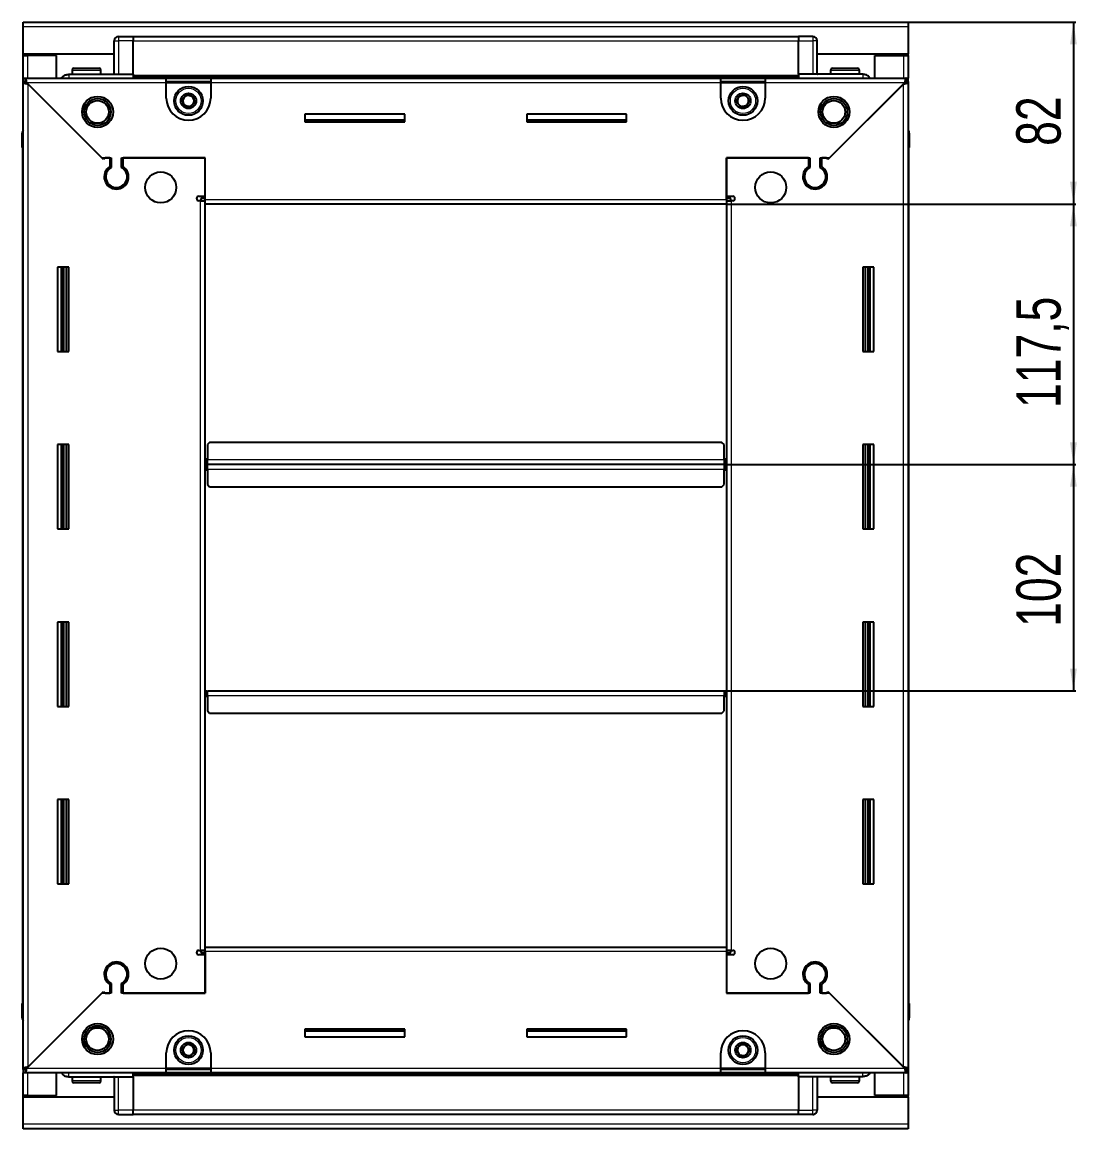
# Model space of a CAD drawing. Header units: millimetres. Extents: x 1021 to 3648, y -687 to 1533.
# Drawn here: x 3172.2 to 3647.7, y 893.2 to 1392.2 of the extents above; entities that cross this region are included whole.
import ezdxf

# ---------------------------------------------------------------- set-up
doc = ezdxf.new("R2010")
doc.units = ezdxf.units.MM
doc.layers.add('FORMAT', color=7, linetype='Continuous')
doc.styles.add('SLDTEXTSTYLE0', font='TXT', dxfattribs={"width": 0.75})
doc.dimstyles.new('SLDDIMSTYLE0', dxfattribs={"dimtxt": 20, "dimasz": 10, "dimexe": 0, "dimexo": 0.0625, "dimgap": 5, "dimtad": 2, "dimdec": 1, "dimrnd": 1e-09, "dimzin": 12, "dimdsep": 46, "dimtxsty": 'SLDTEXTSTYLE0', "dimsah": 1, "dimcen": 0.09, "dimadec": 0, "dimazin": 3, "dimtfac": 1, "dimtofl": 0, "dimtmove": 0, "dimatfit": 3, "dimfxl": 0, "dimfrac": 2, "dimtolj": 1, "dimtzin": 12, "dimarcsym": 0})

# ---------------------------------------------------------------- blocks, each defined once
blk = doc.blocks.new('_D_5')
at = {"layer": 'FORMAT'}
for p, q in [((3571.69, 1392.16), (3647.18, 1392.16)), ((3646.18, 1392.16), (3646.18, 1310.16)), ((3489.69, 1310.16), (3647.18, 1310.16))]:
    blk.add_line(p, q, dxfattribs=at)
for points in [[(3646.18, 1392.16), (3644.64, 1382.16), (3647.72, 1382.16)], [(3646.18, 1310.16), (3647.72, 1320.16), (3644.64, 1320.16)]]:
    blk.add_solid(points, dxfattribs=at)
at = {"layer": 'FORMAT', "insert": (3620.4, 1336.39), "char_height": 20, "attachment_point": 1, "rotation": 90, "style": 'SLDTEXTSTYLE0'}
blk.add_mtext('82', dxfattribs=at)
blk = doc.blocks.new('_D_6')
at = {"layer": 'FORMAT'}
for p, q in [((3489.69, 1310.16), (3647.18, 1310.16)), ((3646.18, 1310.16), (3646.18, 1192.66)), ((3488.69, 1192.66), (3647.18, 1192.66))]:
    blk.add_line(p, q, dxfattribs=at)
for points in [[(3646.18, 1310.16), (3644.64, 1300.16), (3647.72, 1300.16)], [(3646.18, 1192.66), (3647.72, 1202.66), (3644.64, 1202.66)]]:
    blk.add_solid(points, dxfattribs=at)
at = {"layer": 'FORMAT', "insert": (3620.4, 1218.16), "char_height": 20, "attachment_point": 1, "rotation": 90, "style": 'SLDTEXTSTYLE0'}
blk.add_mtext('117,5', dxfattribs=at)
blk = doc.blocks.new('_D_7')
at = {"layer": 'FORMAT'}
for p, q in [((3488.69, 1192.66), (3647.18, 1192.66)), ((3646.18, 1192.66), (3646.18, 1090.66)), ((3488.69, 1090.66), (3647.18, 1090.66))]:
    blk.add_line(p, q, dxfattribs=at)
for points in [[(3646.18, 1192.66), (3644.64, 1182.66), (3647.72, 1182.66)], [(3646.18, 1090.66), (3647.72, 1100.66), (3644.64, 1100.66)]]:
    blk.add_solid(points, dxfattribs=at)
at = {"layer": 'FORMAT', "insert": (3620.4, 1119.5), "char_height": 20, "attachment_point": 1, "rotation": 90, "style": 'SLDTEXTSTYLE0'}
blk.add_mtext('102', dxfattribs=at)

msp = doc.modelspace()

# ---------------------------------------------------------------- linework, layer by layer
at = {"color": 7, "linetype": 'Continuous', "lineweight": 25}
for p, q in [((3172.68, 1390.06), (3172.68, 1392.16)), ((3172.68, 1392.16), (3571.68, 1392.16)), ((3172.68, 1377.66), (3172.68, 1390.06)), ((3571.68, 1392.16), (3571.68, 1390.06)), ((3571.68, 1390.06), (3571.68, 1377.66)), ((3213.68, 1368.66), (3213.68, 1383.66)), ((3214.35, 1385.16), (3214.35, 1385.16)), ((3215.68, 1385.66), (3222.18, 1385.66)), ((3215.68, 1385.66), (3222.18, 1385.66)), ((3222.18, 1385.66), (3222.18, 1385.66)), ((3222.18, 1385.66), (3222.18, 1385.66)), ((3222.18, 1385.66), (3222.18, 1383.66)), ((3522.18, 1385.51), (3222.18, 1385.51)), ((3222.18, 1368.66), (3222.18, 1383.66)), ((3522.18, 1385.66), (3522.18, 1385.66)), ((3528.68, 1385.66), (3522.18, 1385.66)), ((3528.68, 1385.66), (3522.18, 1385.66)), ((3522.18, 1385.66), (3522.18, 1383.66)), ((3522.18, 1368.66), (3522.18, 1383.66)), ((3530.68, 1383.66), (3530.68, 1383.66)), ((3530.68, 1368.66), (3530.68, 1383.66)), ((3213.68, 1377.66), (3172.68, 1377.66)), ((3172.68, 1377.16), (3172.68, 1377.66)), ((3174.18, 1377.16), (3174.18, 1377.66)), ((3571.68, 1377.66), (3530.68, 1377.66)), ((3570.18, 1377.16), (3570.18, 1377.66)), ((3571.68, 1377.16), (3571.68, 1377.66)), ((3172.68, 1366.91), (3172.68, 1377.16)), ((3172.68, 1377.16), (3174.78, 1377.16)), ((3187.68, 1377.16), (3174.78, 1377.16)), ((3187.68, 1366.91), (3187.68, 1377.16)), ((3556.68, 1366.91), (3556.68, 1377.16)), ((3556.68, 1377.16), (3569.58, 1377.16)), ((3569.58, 1377.16), (3571.68, 1377.16)), ((3571.68, 1377.16), (3571.68, 1366.91)), ((3193.18, 1368.66), (3222.18, 1368.66)), ((3194.68, 1370.56), (3194.68, 1368.66)), ((3195.48, 1371.36), (3206.88, 1371.36)), ((3207.68, 1368.66), (3207.68, 1370.56)), ((3222.18, 1368.66), (3222.18, 1368.16)), ((3222.18, 1367.51), (3522.18, 1367.51)), ((3551.18, 1368.66), (3522.18, 1368.66)), ((3522.18, 1368.66), (3522.18, 1368.16)), ((3536.68, 1370.56), (3536.68, 1368.66)), ((3537.48, 1371.36), (3548.88, 1371.36)), ((3549.68, 1368.66), (3549.68, 1370.56)), ((3172.68, 1365.41), (3172.68, 1366.91)), ((3172.68, 1366.91), (3173.68, 1366.91)), ((3172.68, 1364.91), (3172.68, 1365.41)), ((3172.68, 1365.41), (3173.68, 1365.41)), ((3172.68, 920.41), (3172.68, 1364.91)), ((3174.18, 1364.91), (3172.68, 1364.91)), ((3173.68, 1365.41), (3173.68, 1366.91)), ((3173.68, 1366.91), (3237.18, 1366.91)), ((3174.28, 1364.81), (3208.18, 1330.91)), ((3208.88, 1330.21), (3174.78, 1364.31)), ((3237.18, 1364.81), (3237.18, 1366.91)), ((3237.18, 1366.91), (3257.18, 1366.91)), ((3237.18, 1365.41), (3257.18, 1365.41)), ((3237.18, 1357.91), (3237.18, 1364.81)), ((3257.18, 1366.91), (3257.18, 1364.81)), ((3257.18, 1366.91), (3487.18, 1366.91)), ((3257.18, 1364.81), (3257.18, 1357.91)), ((3487.18, 1364.81), (3487.18, 1366.91)), ((3487.18, 1366.91), (3507.18, 1366.91)), ((3487.18, 1365.41), (3507.18, 1365.41)), ((3487.18, 1357.91), (3487.18, 1364.81)), ((3507.18, 1366.91), (3570.68, 1366.91)), ((3507.18, 1366.91), (3507.18, 1364.81)), ((3507.18, 1364.81), (3507.18, 1357.91)), ((3569.58, 1364.31), (3535.48, 1330.21)), ((3536.18, 1330.91), (3570.08, 1364.81)), ((3570.18, 1364.91), (3571.68, 1364.91)), ((3570.68, 1365.41), (3570.68, 1366.91)), ((3570.68, 1366.91), (3571.68, 1366.91)), ((3570.68, 1365.41), (3571.68, 1365.41)), ((3571.68, 1365.41), (3571.68, 1366.91)), ((3571.68, 1365.41), (3571.68, 1364.91)), ((3571.68, 1364.91), (3571.68, 920.41)), ((3344.68, 1350.66), (3299.68, 1350.66)), ((3299.68, 1350.66), (3299.68, 1347.16)), ((3344.68, 1347.91), (3299.68, 1347.91)), ((3344.68, 1347.16), (3344.68, 1350.66)), ((3444.68, 1350.66), (3399.68, 1350.66)), ((3399.68, 1350.66), (3399.68, 1347.16)), ((3444.68, 1347.91), (3399.68, 1347.91)), ((3444.68, 1347.16), (3444.68, 1350.66)), ((3299.68, 1347.16), (3344.68, 1347.16)), ((3399.68, 1347.16), (3444.68, 1347.16)), ((3571.68, 1343.49), (3571.68, 1343.49)), ((3172.18, 1342.16), (3172.18, 1335.66)), ((3172.18, 1335.66), (3172.18, 1342.16)), ((3572.18, 1342.16), (3572.18, 1335.66)), ((3572.18, 1335.66), (3572.18, 1342.16)), ((3172.18, 1335.66), (3172.18, 1335.66)), ((3172.68, 1335.66), (3172.18, 1335.66)), ((3172.33, 1335.66), (3172.33, 949.66)), ((3571.68, 1335.66), (3572.18, 1335.66)), ((3572.03, 949.66), (3572.03, 1335.66)), ((3572.18, 1335.66), (3572.18, 1335.66)), ((3572.18, 1335.66), (3572.18, 1335.66)), ((3208.18, 1330.91), (3212.38, 1330.91)), ((3209.58, 1330.91), (3208.88, 1330.21)), ((3211.68, 1330.91), (3209.58, 1330.91)), ((3211.68, 1330.91), (3211.68, 1327.02)), ((3212.38, 1330.91), (3212.38, 1326.63)), ((3216.98, 1330.91), (3254.68, 1330.91)), ((3216.98, 1326.63), (3216.98, 1330.91)), ((3217.68, 1327.02), (3217.68, 1330.91)), ((3254.68, 1330.91), (3217.68, 1330.91)), ((3254.68, 1312.26), (3254.68, 1330.91)), ((3254.68, 1313.66), (3254.68, 1330.91)), ((3489.68, 1330.91), (3527.38, 1330.91)), ((3489.68, 1312.26), (3489.68, 1330.91)), ((3489.68, 1330.91), (3489.68, 1313.66)), ((3526.68, 1330.91), (3489.68, 1330.91)), ((3526.68, 1330.91), (3526.68, 1327.02)), ((3527.38, 1330.91), (3527.38, 1326.63)), ((3531.98, 1330.91), (3536.18, 1330.91)), ((3531.98, 1326.63), (3531.98, 1330.91)), ((3534.78, 1330.91), (3532.68, 1330.91)), ((3532.68, 1327.02), (3532.68, 1330.91)), ((3535.48, 1330.21), (3534.78, 1330.91)), ((3212.68, 1318.05), (3212.68, 1317.29)), ((3531.68, 1318.05), (3531.68, 1317.29)), ((3251.83, 1313.66), (3254.68, 1313.66)), ((3254.68, 1312.66), (3252.68, 1312.66)), ((3252.68, 1312.66), (3252.68, 1311.66)), ((3489.68, 1313.66), (3492.53, 1313.66)), ((3491.68, 1312.66), (3489.68, 1312.66)), ((3491.68, 1311.66), (3491.68, 1312.66)), ((3252.58, 1311.66), (3251.83, 1311.66)), ((3252.58, 1311.66), (3254.68, 1311.66)), ((3254.68, 1310.16), (3254.68, 1312.26)), ((3489.68, 1310.16), (3254.68, 1310.16)), ((3254.68, 975.16), (3254.68, 1310.16)), ((3489.68, 1312.26), (3489.68, 1310.16)), ((3489.68, 1311.66), (3491.78, 1311.66)), ((3489.68, 1310.16), (3489.68, 975.16)), ((3492.53, 1311.66), (3491.78, 1311.66)), ((3193.18, 1281.66), (3188.18, 1281.66)), ((3188.18, 1281.66), (3188.18, 1243.66)), ((3190.33, 1243.66), (3190.33, 1281.66)), ((3192.12, 1243.66), (3192.12, 1281.66)), ((3192.15, 1243.66), (3192.15, 1281.66)), ((3193.18, 1243.66), (3193.18, 1281.66)), ((3551.18, 1281.66), (3551.18, 1243.66)), ((3556.18, 1281.66), (3551.18, 1281.66)), ((3552.2, 1281.66), (3552.2, 1243.66)), ((3552.24, 1281.66), (3552.24, 1243.66)), ((3554.03, 1281.66), (3554.03, 1243.66)), ((3556.18, 1243.66), (3556.18, 1281.66)), ((3188.18, 1243.66), (3193.18, 1243.66)), ((3551.18, 1243.66), (3556.18, 1243.66)), ((3256.68, 1202.66), (3255.68, 1201.66)), ((3487.68, 1202.66), (3256.68, 1202.66)), ((3488.68, 1201.66), (3487.68, 1202.66)), ((3193.18, 1201.66), (3188.18, 1201.66)), ((3188.18, 1201.66), (3188.18, 1163.66)), ((3190.33, 1163.66), (3190.33, 1201.66)), ((3192.12, 1163.66), (3192.12, 1201.66)), ((3192.15, 1163.66), (3192.15, 1201.66)), ((3193.18, 1163.66), (3193.18, 1201.66)), ((3255.68, 1201.66), (3255.68, 1194.76)), ((3488.68, 1194.76), (3488.68, 1201.66)), ((3551.18, 1201.66), (3551.18, 1163.66)), ((3556.18, 1201.66), (3551.18, 1201.66)), ((3552.2, 1201.66), (3552.2, 1163.66)), ((3552.24, 1201.66), (3552.24, 1163.66)), ((3554.03, 1201.66), (3554.03, 1163.66)), ((3556.18, 1163.66), (3556.18, 1201.66)), ((3255.43, 1192.66), (3254.68, 1192.66)), ((3255.68, 1195.51), (3255.43, 1195.51)), ((3255.43, 1195.51), (3255.43, 1192.66)), ((3255.43, 1192.66), (3255.43, 1189.81)), ((3255.68, 1192.66), (3255.68, 1194.76)), ((3255.68, 1190.56), (3255.68, 1192.66)), ((3488.68, 1192.66), (3255.68, 1192.66)), ((3488.93, 1195.51), (3488.68, 1195.51)), ((3488.68, 1194.76), (3488.68, 1192.66)), ((3488.68, 1192.66), (3488.68, 1190.56)), ((3488.93, 1192.66), (3488.93, 1195.51)), ((3488.93, 1189.81), (3488.93, 1192.66)), ((3489.68, 1192.66), (3488.93, 1192.66)), ((3255.43, 1189.81), (3255.68, 1189.81)), ((3255.68, 1190.56), (3255.68, 1183.66)), ((3488.68, 1183.66), (3488.68, 1190.56)), ((3488.68, 1189.81), (3488.93, 1189.81)), ((3255.68, 1183.66), (3256.68, 1182.66)), ((3256.68, 1182.66), (3487.68, 1182.66)), ((3487.68, 1182.66), (3488.68, 1183.66)), ((3188.18, 1163.66), (3193.18, 1163.66)), ((3551.18, 1163.66), (3556.18, 1163.66)), ((3193.18, 1121.66), (3188.18, 1121.66)), ((3188.18, 1121.66), (3188.18, 1083.66)), ((3190.33, 1083.66), (3190.33, 1121.66)), ((3192.12, 1083.66), (3192.12, 1121.66)), ((3192.15, 1083.66), (3192.15, 1121.66)), ((3193.18, 1083.66), (3193.18, 1121.66)), ((3551.18, 1121.66), (3551.18, 1083.66)), ((3556.18, 1121.66), (3551.18, 1121.66)), ((3552.2, 1121.66), (3552.2, 1083.66)), ((3552.24, 1121.66), (3552.24, 1083.66)), ((3554.03, 1121.66), (3554.03, 1083.66)), ((3556.18, 1083.66), (3556.18, 1121.66)), ((3254.68, 1090.66), (3255.43, 1090.66)), ((3255.43, 1090.66), (3255.43, 1087.81)), ((3255.68, 1088.56), (3255.68, 1090.66)), ((3255.68, 1090.66), (3488.68, 1090.66)), ((3255.68, 1088.56), (3255.68, 1081.66)), ((3488.68, 1090.66), (3488.68, 1088.56)), ((3488.68, 1081.66), (3488.68, 1088.56)), ((3488.93, 1087.81), (3488.93, 1090.66)), ((3488.93, 1090.66), (3489.68, 1090.66)), ((3188.18, 1083.66), (3193.18, 1083.66)), ((3255.43, 1087.81), (3255.68, 1087.81)), ((3488.68, 1087.81), (3488.93, 1087.81)), ((3551.18, 1083.66), (3556.18, 1083.66)), ((3255.68, 1081.66), (3256.68, 1080.66)), ((3256.68, 1080.66), (3487.68, 1080.66)), ((3487.68, 1080.66), (3488.68, 1081.66)), ((3193.18, 1041.66), (3188.18, 1041.66)), ((3188.18, 1041.66), (3188.18, 1003.66)), ((3190.33, 1003.66), (3190.33, 1041.66)), ((3192.12, 1003.66), (3192.12, 1041.66)), ((3192.15, 1003.66), (3192.15, 1041.66)), ((3193.18, 1003.66), (3193.18, 1041.66)), ((3551.18, 1041.66), (3551.18, 1003.66)), ((3556.18, 1041.66), (3551.18, 1041.66)), ((3552.2, 1041.66), (3552.2, 1003.66)), ((3552.24, 1041.66), (3552.24, 1003.66)), ((3554.03, 1041.66), (3554.03, 1003.66)), ((3556.18, 1003.66), (3556.18, 1041.66)), ((3188.18, 1003.66), (3193.18, 1003.66)), ((3551.18, 1003.66), (3556.18, 1003.66)), ((3251.83, 973.66), (3252.58, 973.66)), ((3254.68, 973.66), (3252.58, 973.66)), ((3252.68, 973.66), (3252.68, 972.66)), ((3254.68, 973.06), (3254.68, 975.16)), ((3254.68, 975.16), (3489.68, 975.16)), ((3254.68, 973.06), (3254.68, 954.41)), ((3489.68, 975.16), (3489.68, 973.06)), ((3491.78, 973.66), (3489.68, 973.66)), ((3489.68, 973.06), (3489.68, 954.41)), ((3491.68, 972.66), (3491.68, 973.66)), ((3491.78, 973.66), (3492.53, 973.66)), ((3254.68, 971.66), (3251.83, 971.66)), ((3252.68, 972.66), (3254.68, 972.66)), ((3254.68, 954.41), (3254.68, 971.66)), ((3489.68, 972.66), (3491.68, 972.66)), ((3489.68, 971.66), (3489.68, 954.41)), ((3492.53, 971.66), (3489.68, 971.66)), ((3212.68, 968.04), (3212.68, 967.28)), ((3531.68, 968.04), (3531.68, 967.28)), ((3211.68, 958.3), (3211.68, 954.41)), ((3212.38, 958.7), (3212.38, 954.41)), ((3216.98, 954.41), (3216.98, 958.7)), ((3217.68, 954.41), (3217.68, 958.3)), ((3526.68, 958.3), (3526.68, 954.41)), ((3527.38, 958.7), (3527.38, 954.41)), ((3531.98, 954.41), (3531.98, 958.7)), ((3532.68, 954.41), (3532.68, 958.3)), ((3208.18, 954.41), (3174.28, 920.51)), ((3174.78, 921.01), (3208.88, 955.11)), ((3212.38, 954.41), (3208.18, 954.41)), ((3208.88, 955.11), (3209.58, 954.41)), ((3209.58, 954.41), (3211.68, 954.41)), ((3254.68, 954.41), (3216.98, 954.41)), ((3217.68, 954.41), (3254.68, 954.41)), ((3527.38, 954.41), (3489.68, 954.41)), ((3489.68, 954.41), (3526.68, 954.41)), ((3536.18, 954.41), (3531.98, 954.41)), ((3532.68, 954.41), (3534.78, 954.41)), ((3534.78, 954.41), (3535.48, 955.11)), ((3535.48, 955.11), (3569.58, 921.01)), ((3570.08, 920.51), (3536.18, 954.41)), ((3172.18, 943.16), (3172.18, 949.66)), ((3172.18, 949.66), (3172.18, 949.66)), ((3172.18, 949.66), (3172.18, 949.66)), ((3172.18, 949.66), (3172.18, 943.16)), ((3172.68, 949.66), (3172.18, 949.66)), ((3571.68, 949.66), (3572.18, 949.66)), ((3572.18, 949.66), (3572.18, 949.66)), ((3572.18, 943.16), (3572.18, 949.66)), ((3572.18, 949.66), (3572.18, 943.16)), ((3172.68, 941.84), (3172.68, 941.84)), ((3344.68, 938.16), (3299.68, 938.16)), ((3299.68, 938.16), (3299.68, 934.66)), ((3344.68, 934.66), (3344.68, 938.16)), ((3444.68, 938.16), (3399.68, 938.16)), ((3399.68, 938.16), (3399.68, 934.66)), ((3444.68, 934.66), (3444.68, 938.16)), ((3299.68, 937.41), (3344.68, 937.41)), ((3299.68, 934.66), (3344.68, 934.66)), ((3399.68, 937.41), (3444.68, 937.41)), ((3399.68, 934.66), (3444.68, 934.66)), ((3237.18, 920.51), (3237.18, 927.41)), ((3257.18, 927.41), (3257.18, 920.51)), ((3487.18, 920.51), (3487.18, 927.41)), ((3507.18, 927.41), (3507.18, 920.51)), ((3172.68, 919.91), (3172.68, 920.41)), ((3174.18, 920.41), (3172.68, 920.41)), ((3172.68, 919.91), (3172.68, 918.41)), ((3173.68, 919.91), (3172.68, 919.91)), ((3172.68, 908.16), (3172.68, 918.41)), ((3173.68, 918.41), (3172.68, 918.41)), ((3173.68, 919.91), (3173.68, 918.41)), ((3237.18, 918.41), (3173.68, 918.41)), ((3187.68, 908.16), (3187.68, 918.41)), ((3237.18, 918.41), (3237.18, 920.51)), ((3257.18, 919.91), (3237.18, 919.91)), ((3257.18, 918.41), (3237.18, 918.41)), ((3257.18, 920.51), (3257.18, 918.41)), ((3487.18, 918.41), (3257.18, 918.41)), ((3487.18, 918.41), (3487.18, 920.51)), ((3507.18, 919.91), (3487.18, 919.91)), ((3507.18, 918.41), (3487.18, 918.41)), ((3507.18, 920.51), (3507.18, 918.41)), ((3570.68, 918.41), (3507.18, 918.41)), ((3556.68, 908.16), (3556.68, 918.41)), ((3570.18, 920.41), (3571.68, 920.41)), ((3570.68, 919.91), (3570.68, 918.41)), ((3571.68, 919.91), (3570.68, 919.91)), ((3571.68, 918.41), (3570.68, 918.41)), ((3571.68, 920.41), (3571.68, 919.91)), ((3571.68, 919.91), (3571.68, 918.41)), ((3571.68, 918.41), (3571.68, 908.16)), ((3193.18, 916.66), (3222.18, 916.66)), ((3194.68, 916.66), (3194.68, 914.76)), ((3199.25, 913.96), (3195.48, 913.96)), ((3206.88, 913.96), (3199.25, 913.96)), ((3207.68, 914.76), (3207.68, 916.66)), ((3213.68, 916.66), (3213.68, 901.66)), ((3522.18, 917.81), (3222.18, 917.81)), ((3222.18, 916.66), (3222.18, 917.16)), ((3222.18, 916.66), (3222.18, 901.66)), ((3522.18, 916.66), (3522.18, 917.16)), ((3551.18, 916.66), (3522.18, 916.66)), ((3522.18, 916.66), (3522.18, 901.66)), ((3530.68, 916.66), (3530.68, 901.66)), ((3536.68, 916.66), (3536.68, 914.76)), ((3544.47, 913.96), (3537.48, 913.96)), ((3548.88, 913.96), (3544.47, 913.96)), ((3549.68, 914.76), (3549.68, 916.66)), ((3174.78, 908.16), (3172.68, 908.16)), ((3172.68, 907.66), (3172.68, 908.16)), ((3172.68, 895.26), (3172.68, 907.66)), ((3172.68, 907.66), (3213.68, 907.66)), ((3174.18, 907.66), (3174.18, 908.16)), ((3174.78, 908.16), (3187.68, 908.16)), ((3530.68, 907.66), (3571.68, 907.66)), ((3569.58, 908.16), (3556.68, 908.16)), ((3571.68, 908.16), (3569.58, 908.16)), ((3570.18, 907.66), (3570.18, 908.16)), ((3571.68, 907.66), (3571.68, 908.16)), ((3571.68, 907.66), (3571.68, 895.26)), ((3213.68, 901.66), (3213.68, 901.66)), ((3215.68, 899.66), (3222.18, 899.66)), ((3215.68, 899.66), (3222.18, 899.66)), ((3222.18, 899.66), (3222.18, 901.66)), ((3222.18, 899.81), (3522.18, 899.81)), ((3222.18, 899.66), (3222.18, 899.66)), ((3522.18, 899.66), (3522.18, 901.66)), ((3528.68, 899.66), (3522.18, 899.66)), ((3522.18, 899.66), (3522.18, 899.66)), ((3522.18, 899.66), (3522.18, 899.66)), ((3528.68, 899.66), (3522.18, 899.66)), ((3530, 900.16), (3530, 900.16)), ((3172.68, 893.16), (3172.68, 895.26)), ((3571.68, 895.26), (3571.68, 893.16)), ((3571.68, 893.16), (3172.68, 893.16))]:
    msp.add_line(p, q, dxfattribs=at)
at = {"color": 8, "linetype": 'Continuous', "lineweight": 18}
for p, q in [((3571.68, 1390.06), (3172.68, 1390.06)), ((3213.68, 1383.66), (3215.68, 1383.66)), ((3215.68, 1385.66), (3215.68, 1383.66)), ((3215.68, 1383.66), (3215.68, 1368.66)), ((3222.18, 1383.66), (3215.68, 1383.66)), ((3522.18, 1383.51), (3222.18, 1383.51)), ((3522.18, 1383.66), (3528.68, 1383.66)), ((3528.68, 1385.66), (3528.68, 1383.66)), ((3528.68, 1383.66), (3528.68, 1368.66)), ((3530.68, 1383.66), (3528.68, 1383.66)), ((3174.78, 1377.16), (3174.78, 1377.66)), ((3569.58, 1377.66), (3569.58, 1377.16)), ((3174.78, 1366.91), (3174.78, 1377.16)), ((3569.58, 1377.16), (3569.58, 1366.91)), ((3194.68, 1370.56), (3207.68, 1370.56)), ((3522.18, 1368.16), (3222.18, 1368.16)), ((3536.68, 1370.56), (3549.68, 1370.56)), ((3237.18, 1364.81), (3174.28, 1364.81)), ((3174.78, 1364.31), (3174.78, 921.01)), ((3522.18, 1366.93), (3222.18, 1366.93)), ((3237.18, 1364.81), (3257.18, 1364.81)), ((3487.18, 1364.81), (3257.18, 1364.81)), ((3487.18, 1364.81), (3507.18, 1364.81)), ((3570.08, 1364.81), (3507.18, 1364.81)), ((3569.58, 921.01), (3569.58, 1364.31)), ((3172.68, 1342.16), (3172.18, 1342.16)), ((3571.68, 1342.16), (3572.18, 1342.16)), ((3252.58, 973.66), (3252.58, 1311.66)), ((3254.68, 1312.26), (3489.68, 1312.26)), ((3491.78, 1311.66), (3491.78, 973.66)), ((3189.68, 1281.66), (3189.68, 1243.66)), ((3190.91, 1281.66), (3190.91, 1243.66)), ((3553.44, 1243.66), (3553.44, 1281.66)), ((3554.68, 1243.66), (3554.68, 1281.66)), ((3189.68, 1201.66), (3189.68, 1163.66)), ((3190.91, 1201.66), (3190.91, 1163.66)), ((3553.44, 1163.66), (3553.44, 1201.66)), ((3554.68, 1163.66), (3554.68, 1201.66)), ((3488.68, 1194.76), (3255.68, 1194.76)), ((3255.68, 1190.56), (3488.68, 1190.56)), ((3189.68, 1121.66), (3189.68, 1083.66)), ((3190.91, 1121.66), (3190.91, 1083.66)), ((3553.44, 1083.66), (3553.44, 1121.66)), ((3554.68, 1083.66), (3554.68, 1121.66)), ((3255.68, 1088.56), (3488.68, 1088.56)), ((3189.68, 1041.66), (3189.68, 1003.66)), ((3190.91, 1041.66), (3190.91, 1003.66)), ((3553.44, 1003.66), (3553.44, 1041.66)), ((3554.68, 1003.66), (3554.68, 1041.66)), ((3489.68, 973.06), (3254.68, 973.06)), ((3172.68, 943.16), (3172.18, 943.16)), ((3571.68, 943.16), (3572.18, 943.16)), ((3174.28, 920.51), (3237.18, 920.51)), ((3174.78, 908.16), (3174.78, 918.41)), ((3222.18, 918.4), (3522.18, 918.4)), ((3257.18, 920.51), (3237.18, 920.51)), ((3257.18, 920.51), (3487.18, 920.51)), ((3507.18, 920.51), (3487.18, 920.51)), ((3507.18, 920.51), (3570.08, 920.51)), ((3569.58, 918.41), (3569.58, 908.16)), ((3198.98, 914.76), (3194.68, 914.76)), ((3207.68, 914.76), (3198.98, 914.76)), ((3215.68, 901.66), (3215.68, 916.66)), ((3222.18, 917.16), (3522.18, 917.16)), ((3528.68, 901.66), (3528.68, 916.66)), ((3544.65, 914.76), (3536.68, 914.76)), ((3549.68, 914.76), (3544.65, 914.76)), ((3174.78, 907.66), (3174.78, 908.16)), ((3569.58, 908.16), (3569.58, 907.66)), ((3213.68, 901.66), (3215.68, 901.66)), ((3222.18, 901.66), (3215.68, 901.66)), ((3215.68, 899.66), (3215.68, 901.66)), ((3222.18, 901.81), (3522.18, 901.81)), ((3522.18, 901.66), (3528.68, 901.66)), ((3530.68, 901.66), (3528.68, 901.66)), ((3528.68, 899.66), (3528.68, 901.66)), ((3571.68, 895.26), (3172.68, 895.26))]:
    msp.add_line(p, q, dxfattribs=at)
at = {"color": 7, "linetype": 'Continuous', "lineweight": 25}
for centre, radius in [((3247.18, 1356.66), 6.5), ((3497.18, 1356.66), 6.5), ((3206.18, 1351.66), 7), ((3206.18, 1351.66), 6.03), ((3247.18, 1356.66), 3.46), ((3497.18, 1356.66), 3.46), ((3538.18, 1351.66), 7), ((3538.18, 1351.66), 6.03), ((3206.18, 1351.66), 5.1), ((3538.18, 1351.66), 5.1), ((3234.68, 1317.66), 7), ((3509.68, 1317.66), 7), ((3234.68, 967.66), 7), ((3509.68, 967.66), 7), ((3206.18, 933.66), 7), ((3206.18, 933.66), 6.03), ((3206.18, 933.66), 5.1), ((3538.18, 933.66), 7), ((3538.18, 933.66), 6.03), ((3538.18, 933.66), 5.1), ((3247.18, 928.66), 6.5), ((3497.18, 928.66), 6.5), ((3247.18, 928.66), 3.46), ((3497.18, 928.66), 3.46)]:
    msp.add_circle(centre, radius, dxfattribs=at)
at = {"color": 8, "linetype": 'Continuous', "lineweight": 18}
for centre in [(3247.18, 1356.66), (3497.18, 1356.66), (3247.18, 928.66), (3497.18, 928.66)]:
    msp.add_circle(centre, 5.7, dxfattribs=at)
at = {"color": 7, "linetype": 'Continuous', "lineweight": 25}
for centre, radius, start, end in [((3215.68, 1383.66), 2, 90, 180), ((3528.68, 1383.66), 2, 0, 90), ((3528.68, 1383.66), 2, 0, 90), ((3195.48, 1370.56), 0.8, 90, 180), ((3206.88, 1370.56), 0.8, 0, 90), ((3213.48, 1368.86), 0.2, 270, 0), ((3530.88, 1368.86), 0.2, 180, 270), ((3537.48, 1370.56), 0.8, 90, 180), ((3548.88, 1370.56), 0.8, 0, 90), ((3247.18, 1357.91), 10, 180, 270), ((3247.18, 1356.66), 2.5, 134.0156, 194.0156), ((3247.18, 1356.66), 2.5, 74.0156, 134.0156), ((3247.18, 1357.91), 10, 270, 0), ((3247.18, 1356.66), 2.5, 14.0156, 74.0156), ((3497.18, 1357.91), 10, 180, 270), ((3497.18, 1356.66), 2.5, 160.1116, 220.1116), ((3497.18, 1356.66), 2.5, 100.1116, 160.1116), ((3497.18, 1356.66), 2.5, 40.1116, 100.1116), ((3497.18, 1357.91), 10, 270, 0), ((3497.18, 1356.66), 2.5, 340.1116, 40.1116), ((3247.18, 1356.66), 2.5, 194.0156, 254.0156), ((3247.18, 1356.66), 2.5, 254.0156, 314.0156), ((3247.18, 1356.66), 2.5, 314.0156, 14.0156), ((3497.18, 1356.66), 2.5, 220.1116, 280.1116), ((3497.18, 1356.66), 2.5, 280.1116, 340.1116), ((3174.18, 1342.16), 2, 138.5749, 180), ((3174.18, 1342.16), 2, 138.5904, 180), ((3570.18, 1342.16), 2, 0, 41.3942), ((3214.68, 1322.41), 5.5, 123.0557, 56.9443), ((3214.68, 1322.41), 4.8, 118.631, 61.369), ((3529.68, 1322.41), 5.5, 123.0557, 56.9443), ((3529.68, 1322.41), 4.8, 118.631, 61.369), ((3251.83, 1312.66), 1, 90, 270), ((3492.53, 1312.66), 1, 270, 90), ((3251.83, 972.66), 1, 90, 270), ((3492.53, 972.66), 1, 270, 90), ((3214.68, 962.91), 5.5, 303.0557, 236.9443), ((3529.68, 962.91), 5.5, 303.0557, 236.9443), ((3214.68, 962.91), 4.8, 298.631, 241.369), ((3529.68, 962.91), 4.8, 298.631, 241.369), ((3174.18, 943.16), 2, 180, 221.4096), ((3174.18, 943.16), 2, 180, 221.3942), ((3570.18, 943.16), 2, 318.5749, 360), ((3570.18, 943.16), 2, 318.5904, 0), ((3247.18, 927.41), 10, 90, 180), ((3247.18, 927.41), 10, 0, 90), ((3497.18, 927.41), 10, 90, 180), ((3497.18, 927.41), 10, 0, 90), ((3247.18, 928.66), 2.5, 127.474, 187.474), ((3247.18, 928.66), 2.5, 187.474, 247.474), ((3247.18, 928.66), 2.5, 67.474, 127.474), ((3247.18, 928.66), 2.5, 7.474, 67.474), ((3247.18, 928.66), 2.5, 307.474, 7.474), ((3497.18, 928.66), 2.5, 147.0424, 207.0424), ((3497.18, 928.66), 2.5, 87.0424, 147.0424), ((3497.18, 928.66), 2.5, 27.0424, 87.0424), ((3497.18, 928.66), 2.5, 327.0424, 27.0424), ((3247.18, 928.66), 2.5, 247.474, 307.474), ((3497.18, 928.66), 2.5, 207.0424, 267.0424), ((3497.18, 928.66), 2.5, 267.0424, 327.0424), ((3195.48, 914.76), 0.8, 180, 270), ((3206.88, 914.76), 0.8, 270, 360), ((3213.48, 916.46), 0.2, 0, 90), ((3530.88, 916.46), 0.2, 90, 180), ((3537.48, 914.76), 0.8, 180, 270), ((3548.88, 914.76), 0.8, 270, 360), ((3215.68, 901.66), 2, 180, 270), ((3528.68, 901.66), 2, 270, 0), ((3528.68, 901.66), 2, 270, 288.58), ((3528.68, 901.66), 2, 303.942, 311.4096)]:
    msp.add_arc(centre, radius, start, end, dxfattribs=at)
for points, knots in [([(3189.96, 1366.91), (3190.08, 1367.11), (3190.47, 1367.76), (3191.62, 1368.47), (3192.66, 1368.6), (3193.18, 1368.66)], [0, 0, 0, 0, 0.1822499, 0.5911249, 1, 1, 1, 1]), ([(3222.18, 1368.66), (3222.18, 1368.63), (3222.18, 1368.55), (3222.18, 1367.93), (3222.18, 1367.35), (3222.18, 1366.96), (3222.18, 1366.93)], [0, 0, 0, 0, 0.324279, 0.648558, 0.972836, 1, 1, 1, 1]), ([(3522.18, 1368.66), (3522.18, 1368.63), (3522.18, 1368.55), (3522.18, 1367.93), (3522.18, 1367.35), (3522.18, 1366.96), (3522.18, 1366.93)], [0, 0, 0, 0, 0.324279, 0.648558, 0.972836, 1, 1, 1, 1]), ([(3554.39, 1366.91), (3554.27, 1367.11), (3553.89, 1367.76), (3552.73, 1368.47), (3551.7, 1368.6), (3551.18, 1368.66)], [0, 0, 0, 0, 0.18225, 0.591125, 1, 1, 1, 1]), ([(3172.68, 1364.91), (3172.7, 1364.87), (3172.76, 1364.78), (3173.15, 1364.64), (3173.71, 1364.51), (3174.29, 1364.4), (3174.65, 1364.34), (3174.78, 1364.31)], [0, 0, 0, 0, 0.230255, 0.448522, 0.666786, 0.88505, 1, 1, 1, 1]), ([(3174.28, 1364.81), (3174.23, 1365.07), (3174.14, 1365.56), (3174.01, 1366.2), (3173.88, 1366.67), (3173.77, 1366.89), (3173.7, 1366.91), (3173.68, 1366.91)], [0, 0, 0, 0, 0.2302553, 0.4485219, 0.6667858, 0.8850496, 1, 1, 1, 1]), ([(3569.58, 1364.31), (3569.83, 1364.36), (3570.32, 1364.45), (3570.97, 1364.58), (3571.43, 1364.71), (3571.65, 1364.82), (3571.67, 1364.89), (3571.68, 1364.91)], [0, 0, 0, 0, 0.2302553, 0.4485219, 0.6667858, 0.8850496, 1, 1, 1, 1]), ([(3570.68, 1366.91), (3570.63, 1366.89), (3570.54, 1366.84), (3570.41, 1366.44), (3570.28, 1365.88), (3570.17, 1365.3), (3570.1, 1364.94), (3570.08, 1364.81)], [0, 0, 0, 0, 0.230255, 0.448522, 0.666786, 0.88505, 1, 1, 1, 1]), ([(3244.4, 1357.46), (3244.77, 1357.82), (3245.47, 1358.49), (3246.16, 1359.15), (3246.48, 1359.46)], [0, 0, 0, 0, 0.534686, 1, 1, 1, 1]), ([(3245.1, 1354.66), (3245.02, 1354.99), (3244.82, 1355.79), (3244.58, 1356.76), (3244.43, 1357.34), (3244.4, 1357.46)], [0, 0, 0, 0, 0.362901, 0.866875, 1, 1, 1, 1]), ([(3246.48, 1359.46), (3246.97, 1359.32), (3247.9, 1359.06), (3248.82, 1358.79), (3249.25, 1358.67)], [0, 0, 0, 0, 0.534686, 1, 1, 1, 1]), ([(3249.25, 1358.67), (3249.28, 1358.55), (3249.43, 1357.97), (3249.67, 1357), (3249.87, 1356.2), (3249.95, 1355.87)], [0, 0, 0, 0, 0.133125, 0.637099, 1, 1, 1, 1]), ([(3494.34, 1356.16), (3494.38, 1356.27), (3494.58, 1356.84), (3494.92, 1357.77), (3495.2, 1358.55), (3495.32, 1358.87)], [0, 0, 0, 0, 0.133125, 0.637099, 1, 1, 1, 1]), ([(3495.32, 1358.87), (3495.83, 1358.96), (3496.77, 1359.13), (3497.72, 1359.3), (3498.16, 1359.38)], [0, 0, 0, 0, 0.534686, 1, 1, 1, 1]), ([(3498.16, 1359.38), (3498.49, 1358.98), (3499.11, 1358.25), (3499.73, 1357.51), (3500.02, 1357.17)], [0, 0, 0, 0, 0.5346859, 1, 1, 1, 1]), ([(3247.88, 1353.86), (3247.38, 1354.01), (3246.45, 1354.27), (3245.53, 1354.54), (3245.1, 1354.66)], [0, 0, 0, 0, 0.534686, 1, 1, 1, 1]), ([(3249.95, 1355.87), (3249.58, 1355.51), (3248.89, 1354.84), (3248.2, 1354.17), (3247.88, 1353.86)], [0, 0, 0, 0, 0.534686, 1, 1, 1, 1]), ([(3496.2, 1353.95), (3495.86, 1354.34), (3495.24, 1355.08), (3494.62, 1355.82), (3494.34, 1356.16)], [0, 0, 0, 0, 0.534686, 1, 1, 1, 1]), ([(3499.04, 1354.46), (3498.53, 1354.37), (3497.58, 1354.2), (3496.63, 1354.03), (3496.2, 1353.95)], [0, 0, 0, 0, 0.534686, 1, 1, 1, 1]), ([(3500.02, 1357.17), (3499.9, 1356.85), (3499.62, 1356.07), (3499.28, 1355.14), (3499.08, 1354.57), (3499.04, 1354.46)], [0, 0, 0, 0, 0.3629006, 0.8668753, 1, 1, 1, 1]), ([(3244.51, 929.77), (3244.61, 929.85), (3245.08, 930.21), (3245.87, 930.82), (3246.53, 931.32), (3246.8, 931.53)], [0, 0, 0, 0, 0.133125, 0.637099, 1, 1, 1, 1]), ([(3244.89, 926.91), (3244.82, 927.42), (3244.69, 928.38), (3244.57, 929.33), (3244.51, 929.77)], [0, 0, 0, 0, 0.534686, 1, 1, 1, 1]), ([(3246.8, 931.53), (3247.28, 931.33), (3248.17, 930.96), (3249.06, 930.59), (3249.47, 930.42)], [0, 0, 0, 0, 0.5346859, 1, 1, 1, 1]), ([(3249.47, 930.42), (3249.54, 929.91), (3249.66, 928.95), (3249.79, 928), (3249.84, 927.56)], [0, 0, 0, 0, 0.534686, 1, 1, 1, 1]), ([(3494.29, 928.81), (3494.57, 929.25), (3495.1, 930.06), (3495.62, 930.86), (3495.86, 931.24)], [0, 0, 0, 0, 0.534686, 1, 1, 1, 1]), ([(3495.61, 926.24), (3495.37, 926.7), (3494.93, 927.56), (3494.5, 928.42), (3494.29, 928.81)], [0, 0, 0, 0, 0.5346859, 1, 1, 1, 1]), ([(3495.86, 931.24), (3495.99, 931.23), (3496.59, 931.2), (3497.58, 931.15), (3498.4, 931.1), (3498.75, 931.09)], [0, 0, 0, 0, 0.133125, 0.637099, 1, 1, 1, 1]), ([(3500.06, 928.52), (3499.78, 928.08), (3499.25, 927.27), (3498.73, 926.47), (3498.49, 926.09)], [0, 0, 0, 0, 0.534686, 1, 1, 1, 1]), ([(3498.75, 931.09), (3498.98, 930.63), (3499.42, 929.77), (3499.86, 928.91), (3500.06, 928.52)], [0, 0, 0, 0, 0.534686, 1, 1, 1, 1]), ([(3247.55, 925.8), (3247.08, 926), (3246.19, 926.37), (3245.3, 926.74), (3244.89, 926.91)], [0, 0, 0, 0, 0.534686, 1, 1, 1, 1]), ([(3249.84, 927.56), (3249.57, 927.35), (3248.92, 926.85), (3248.13, 926.24), (3247.65, 925.88), (3247.55, 925.8)], [0, 0, 0, 0, 0.362901, 0.866875, 1, 1, 1, 1]), ([(3498.49, 926.09), (3498.15, 926.11), (3497.32, 926.15), (3496.33, 926.2), (3495.73, 926.24), (3495.61, 926.24)], [0, 0, 0, 0, 0.362901, 0.866875, 1, 1, 1, 1]), ([(3174.78, 921.01), (3174.52, 920.97), (3174.03, 920.88), (3173.39, 920.74), (3172.92, 920.61), (3172.7, 920.5), (3172.68, 920.44), (3172.68, 920.41)], [0, 0, 0, 0, 0.230255, 0.448522, 0.666786, 0.88505, 1, 1, 1, 1]), ([(3173.68, 918.41), (3173.72, 918.44), (3173.81, 918.49), (3173.95, 918.89), (3174.08, 919.44), (3174.19, 920.02), (3174.25, 920.39), (3174.28, 920.51)], [0, 0, 0, 0, 0.2302553, 0.4485219, 0.6667858, 0.8850496, 1, 1, 1, 1]), ([(3189.96, 918.41), (3190.08, 918.21), (3190.47, 917.57), (3191.62, 916.86), (3192.66, 916.73), (3193.18, 916.66)], [0, 0, 0, 0, 0.1822499, 0.5911249, 1, 1, 1, 1]), ([(3222.18, 916.66), (3222.18, 916.7), (3222.18, 916.78), (3222.18, 917.39), (3222.18, 917.97), (3222.18, 918.37), (3222.18, 918.4)], [0, 0, 0, 0, 0.324279, 0.648558, 0.972836, 1, 1, 1, 1]), ([(3522.18, 916.66), (3522.18, 916.7), (3522.18, 916.78), (3522.18, 917.39), (3522.18, 917.97), (3522.18, 918.37), (3522.18, 918.4)], [0, 0, 0, 0, 0.324279, 0.648558, 0.972836, 1, 1, 1, 1]), ([(3554.39, 918.41), (3554.27, 918.21), (3553.89, 917.57), (3552.73, 916.86), (3551.7, 916.73), (3551.18, 916.66)], [0, 0, 0, 0, 0.18225, 0.591125, 1, 1, 1, 1]), ([(3571.68, 920.41), (3571.65, 920.46), (3571.6, 920.55), (3571.21, 920.68), (3570.65, 920.81), (3570.07, 920.92), (3569.7, 920.99), (3569.58, 921.01)], [0, 0, 0, 0, 0.230255, 0.448522, 0.666786, 0.88505, 1, 1, 1, 1]), ([(3570.08, 920.51), (3570.12, 920.26), (3570.21, 919.77), (3570.35, 919.13), (3570.48, 918.66), (3570.59, 918.44), (3570.65, 918.42), (3570.68, 918.41)], [0, 0, 0, 0, 0.230255, 0.448522, 0.666786, 0.88505, 1, 1, 1, 1])]:
    msp.add_open_spline(points, degree=3, knots=knots, dxfattribs=at)
at = {"color": 8, "linetype": 'Continuous', "lineweight": 18}
for points, knots in [([(3193.18, 1368.66), (3193.18, 1368.62), (3193.18, 1368.54), (3193.18, 1368.11), (3193.18, 1367.65), (3193.18, 1367.24), (3193.18, 1366.97), (3193.18, 1366.91)], [0, 0, 0, 0, 0.3597529, 0.5534142, 0.7511852, 0.9489563, 1, 1, 1, 1]), ([(3551.18, 1368.66), (3551.18, 1368.62), (3551.18, 1368.54), (3551.18, 1368.11), (3551.18, 1367.65), (3551.18, 1367.24), (3551.18, 1366.97), (3551.18, 1366.91)], [0, 0, 0, 0, 0.3597529, 0.5534142, 0.7511852, 0.9489563, 1, 1, 1, 1]), ([(3193.18, 916.66), (3193.18, 916.71), (3193.18, 916.78), (3193.18, 917.22), (3193.18, 917.67), (3193.18, 918.09), (3193.18, 918.36), (3193.18, 918.41)], [0, 0, 0, 0, 0.359753, 0.553414, 0.751185, 0.948956, 1, 1, 1, 1]), ([(3551.18, 916.66), (3551.18, 916.71), (3551.18, 916.78), (3551.18, 917.22), (3551.18, 917.67), (3551.18, 918.09), (3551.18, 918.36), (3551.18, 918.41)], [0, 0, 0, 0, 0.359753, 0.553414, 0.751185, 0.948956, 1, 1, 1, 1])]:
    msp.add_open_spline(points, degree=3, knots=knots, dxfattribs=at)
at = {"color": 7, "linetype": 'Continuous', "lineweight": 25}
for points in [[(3174.28, 1364.81), (3174.23, 1364.89), (3174.13, 1365.05), (3173.98, 1365.25), (3173.83, 1365.39), (3173.73, 1365.41), (3173.68, 1365.41)], [(3174.18, 1364.91), (3174.19, 1364.86), (3174.2, 1364.76), (3174.34, 1364.61), (3174.54, 1364.46), (3174.7, 1364.36), (3174.78, 1364.31)], [(3569.58, 1364.31), (3569.66, 1364.36), (3569.81, 1364.46), (3570.01, 1364.61), (3570.15, 1364.76), (3570.17, 1364.86), (3570.18, 1364.91)], [(3570.68, 1365.41), (3570.63, 1365.41), (3570.53, 1365.39), (3570.38, 1365.25), (3570.23, 1365.05), (3570.13, 1364.89), (3570.08, 1364.81)], [(3173.68, 919.91), (3173.73, 919.92), (3173.83, 919.94), (3173.98, 920.08), (3174.13, 920.28), (3174.23, 920.44), (3174.28, 920.51)], [(3174.78, 921.01), (3174.7, 920.96), (3174.54, 920.86), (3174.34, 920.71), (3174.2, 920.56), (3174.19, 920.46), (3174.18, 920.41)], [(3570.18, 920.41), (3570.17, 920.46), (3570.15, 920.56), (3570.01, 920.71), (3569.81, 920.86), (3569.66, 920.96), (3569.58, 921.01)], [(3570.08, 920.51), (3570.13, 920.44), (3570.23, 920.28), (3570.38, 920.08), (3570.53, 919.94), (3570.63, 919.92), (3570.68, 919.91)]]:
    msp.add_open_spline(points, degree=3, dxfattribs=at)

# ---------------------------------------------------------------- dimensions: what is measured, and where the dimension line sits
at = {"layer": 'FORMAT'}
for base, p1, p2, picture, middle in [((3646.18, 1310.16), (3571.68, 1392.16), (3489.68, 1310.16), '_D_5', (3646.18, 1351.16)), ((3646.18, 1192.66), (3489.68, 1310.16), (3488.68, 1192.66), '_D_6', (3646.18, 1251.41)), ((3646.18, 1090.66), (3488.68, 1192.66), (3488.68, 1090.66), '_D_7', (3646.18, 1141.66))]:
    dim = msp.add_linear_dim(base=base, p1=p1, p2=p2, angle=90, dimstyle='SLDDIMSTYLE0', dxfattribs=at)
    dim.commit()
    dim.dimension.update_dxf_attribs({"geometry": picture, "text_midpoint": middle, "dimtype": 160})

doc.saveas('drawing.dxf')
